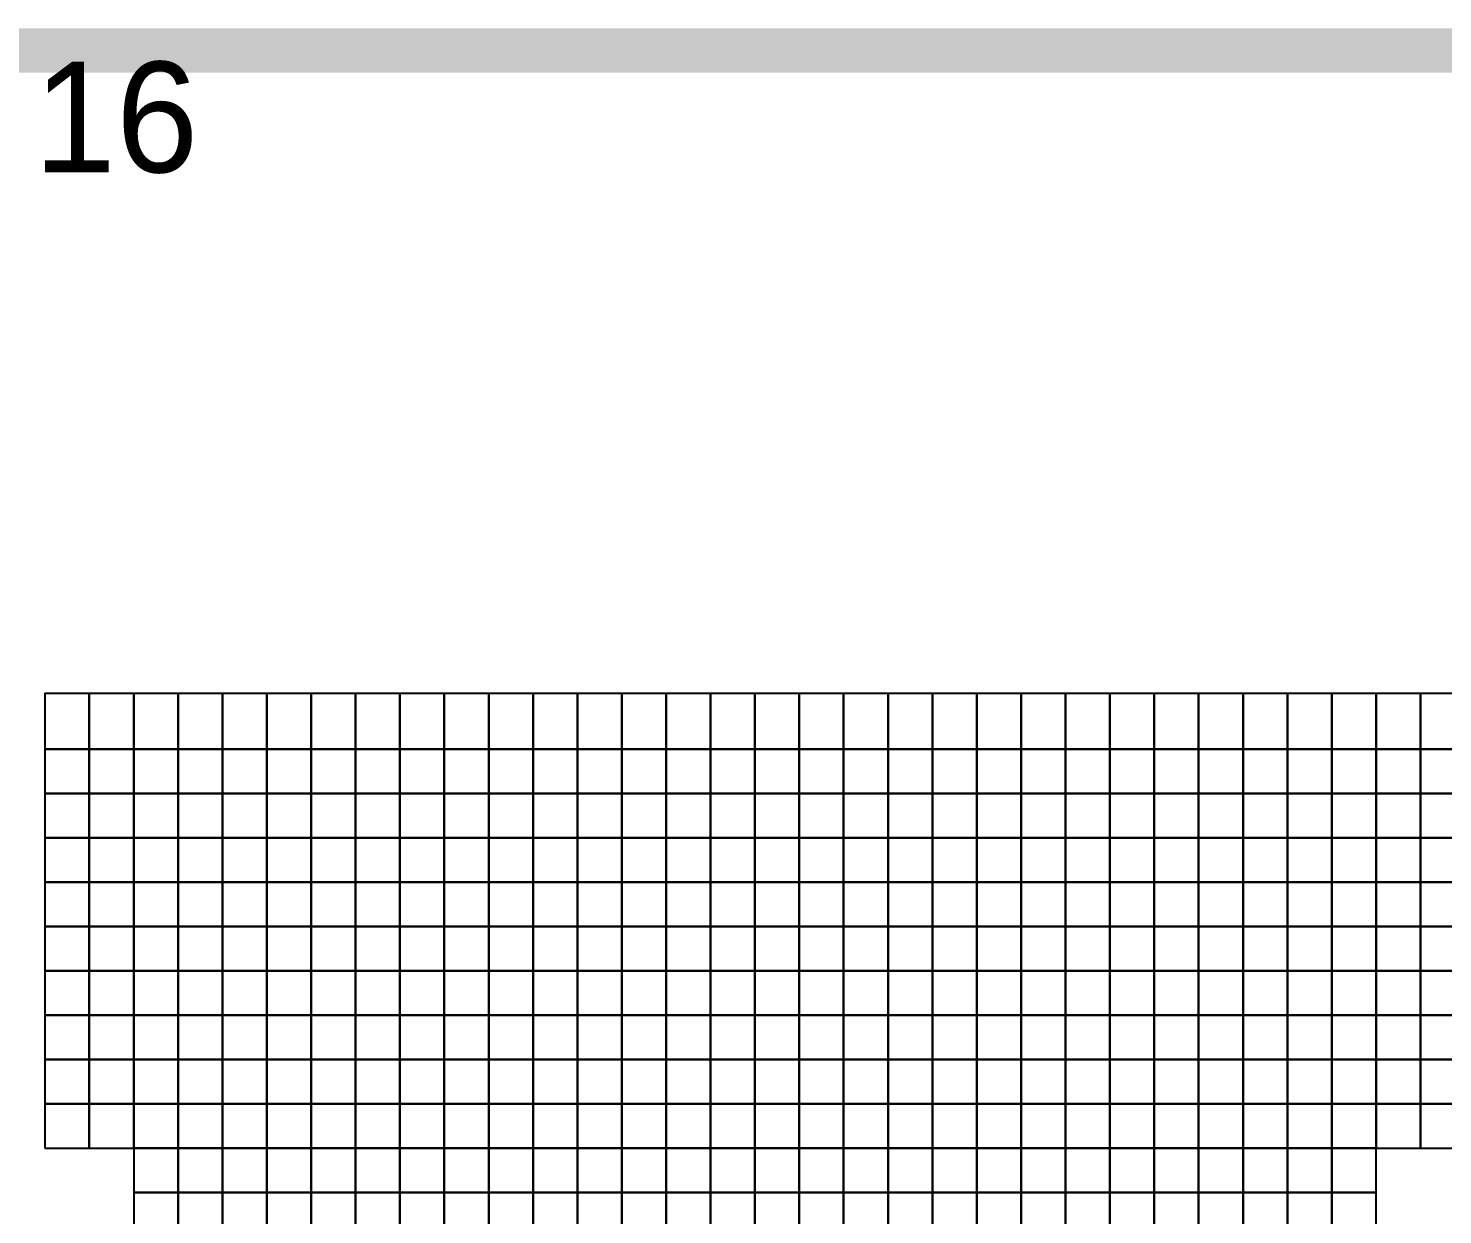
# Model space of a CAD drawing. Extents: x -2.8 to 74.5, y -0.2 to 18.4.
# Drawn here: x 36.2 to 42.57, y 11.9 to 17.25 of the extents above; entities that cross this region are included whole.
import ezdxf
from ezdxf.enums import TextEntityAlignment as Align

# ---------------------------------------------------------------- set-up
doc = ezdxf.new("R2010")
doc.units = 0
doc.header["$MEASUREMENT"] = 0
doc.layers.add('layer_elements', color=7, linetype='Continuous')
doc.layers.add('layer_result_palette', color=7, linetype='Continuous')

msp = doc.modelspace()

# ---------------------------------------------------------------- linework, layer by layer
at = {"layer": 'layer_elements', "color": 171, "true_color": 0x8080ff}
for points in [[(36.27, 14), (36.47, 14), (36.47, 14.25), (36.27, 14.25)], [(36.47, 14), (36.67, 14), (36.67, 14.25), (36.47, 14.25)], [(36.67, 14), (36.87, 14), (36.87, 14.25), (36.67, 14.25)], [(36.87, 14), (37.07, 14), (37.07, 14.25), (36.87, 14.25)], [(37.07, 14), (37.27, 14), (37.27, 14.25), (37.07, 14.25)], [(37.27, 14), (37.47, 14), (37.47, 14.25), (37.27, 14.25)], [(37.47, 14), (37.67, 14), (37.67, 14.25), (37.47, 14.25)], [(37.67, 14), (37.87, 14), (37.87, 14.25), (37.67, 14.25)], [(37.87, 14), (38.07, 14), (38.07, 14.25), (37.87, 14.25)], [(38.07, 14), (38.27, 14), (38.27, 14.25), (38.07, 14.25)], [(38.27, 14), (38.47, 14), (38.47, 14.25), (38.27, 14.25)], [(38.47, 14), (38.67, 14), (38.67, 14.25), (38.47, 14.25)], [(38.67, 14), (38.87, 14), (38.87, 14.25), (38.67, 14.25)], [(38.87, 14), (39.07, 14), (39.07, 14.25), (38.87, 14.25)], [(39.07, 14), (39.27, 14), (39.27, 14.25), (39.07, 14.25)], [(39.27, 14), (39.47, 14), (39.47, 14.25), (39.27, 14.25)], [(39.47, 14), (39.67, 14), (39.67, 14.25), (39.47, 14.25)], [(39.67, 14), (39.87, 14), (39.87, 14.25), (39.67, 14.25)], [(39.87, 14), (40.07, 14), (40.07, 14.25), (39.87, 14.25)], [(40.07, 14), (40.27, 14), (40.27, 14.25), (40.07, 14.25)], [(40.27, 14), (40.47, 14), (40.47, 14.25), (40.27, 14.25)], [(40.47, 14), (40.67, 14), (40.67, 14.25), (40.47, 14.25)], [(40.67, 14), (40.87, 14), (40.87, 14.25), (40.67, 14.25)], [(40.87, 14), (41.07, 14), (41.07, 14.25), (40.87, 14.25)], [(41.07, 14), (41.27, 14), (41.27, 14.25), (41.07, 14.25)], [(41.27, 14), (41.47, 14), (41.47, 14.25), (41.27, 14.25)], [(41.47, 14), (41.67, 14), (41.67, 14.25), (41.47, 14.25)], [(41.67, 14), (41.87, 14), (41.87, 14.25), (41.67, 14.25)], [(41.87, 14), (42.07, 14), (42.07, 14.25), (41.87, 14.25)], [(42.07, 14), (42.27, 14), (42.27, 14.25), (42.07, 14.25)], [(36.27, 13.8), (36.47, 13.8), (36.47, 14), (36.27, 14)], [(36.47, 13.8), (36.67, 13.8), (36.67, 14), (36.47, 14)], [(36.67, 13.8), (36.87, 13.8), (36.87, 14), (36.67, 14)], [(36.87, 13.8), (37.07, 13.8), (37.07, 14), (36.87, 14)], [(37.07, 13.8), (37.27, 13.8), (37.27, 14), (37.07, 14)], [(37.27, 13.8), (37.47, 13.8), (37.47, 14), (37.27, 14)], [(37.47, 13.8), (37.67, 13.8), (37.67, 14), (37.47, 14)], [(37.67, 13.8), (37.87, 13.8), (37.87, 14), (37.67, 14)], [(37.87, 13.8), (38.07, 13.8), (38.07, 14), (37.87, 14)], [(38.07, 13.8), (38.27, 13.8), (38.27, 14), (38.07, 14)], [(38.27, 13.8), (38.47, 13.8), (38.47, 14), (38.27, 14)], [(38.47, 13.8), (38.67, 13.8), (38.67, 14), (38.47, 14)], [(38.67, 13.8), (38.87, 13.8), (38.87, 14), (38.67, 14)], [(38.87, 13.8), (39.07, 13.8), (39.07, 14), (38.87, 14)], [(39.07, 13.8), (39.27, 13.8), (39.27, 14), (39.07, 14)], [(39.27, 13.8), (39.47, 13.8), (39.47, 14), (39.27, 14)], [(39.47, 13.8), (39.67, 13.8), (39.67, 14), (39.47, 14)], [(39.67, 13.8), (39.87, 13.8), (39.87, 14), (39.67, 14)], [(39.87, 13.8), (40.07, 13.8), (40.07, 14), (39.87, 14)], [(40.07, 13.8), (40.27, 13.8), (40.27, 14), (40.07, 14)], [(40.27, 13.8), (40.47, 13.8), (40.47, 14), (40.27, 14)], [(40.47, 13.8), (40.67, 13.8), (40.67, 14), (40.47, 14)], [(40.67, 13.8), (40.87, 13.8), (40.87, 14), (40.67, 14)], [(40.87, 13.8), (41.07, 13.8), (41.07, 14), (40.87, 14)], [(41.07, 13.8), (41.27, 13.8), (41.27, 14), (41.07, 14)], [(41.27, 13.8), (41.47, 13.8), (41.47, 14), (41.27, 14)], [(41.47, 13.8), (41.67, 13.8), (41.67, 14), (41.47, 14)], [(41.67, 13.8), (41.87, 13.8), (41.87, 14), (41.67, 14)], [(36.27, 13.6), (36.47, 13.6), (36.47, 13.8), (36.27, 13.8)], [(36.47, 13.6), (36.67, 13.6), (36.67, 13.8), (36.47, 13.8)], [(36.67, 13.6), (36.87, 13.6), (36.87, 13.8), (36.67, 13.8)], [(36.87, 13.6), (37.07, 13.6), (37.07, 13.8), (36.87, 13.8)], [(37.07, 13.6), (37.27, 13.6), (37.27, 13.8), (37.07, 13.8)], [(37.27, 13.6), (37.47, 13.6), (37.47, 13.8), (37.27, 13.8)], [(37.47, 13.6), (37.67, 13.6), (37.67, 13.8), (37.47, 13.8)], [(37.67, 13.6), (37.87, 13.6), (37.87, 13.8), (37.67, 13.8)], [(37.87, 13.6), (38.07, 13.6), (38.07, 13.8), (37.87, 13.8)], [(38.07, 13.6), (38.27, 13.6), (38.27, 13.8), (38.07, 13.8)], [(38.27, 13.6), (38.47, 13.6), (38.47, 13.8), (38.27, 13.8)], [(38.47, 13.6), (38.67, 13.6), (38.67, 13.8), (38.47, 13.8)], [(38.67, 13.6), (38.87, 13.6), (38.87, 13.8), (38.67, 13.8)], [(38.87, 13.6), (39.07, 13.6), (39.07, 13.8), (38.87, 13.8)], [(39.07, 13.6), (39.27, 13.6), (39.27, 13.8), (39.07, 13.8)], [(39.27, 13.6), (39.47, 13.6), (39.47, 13.8), (39.27, 13.8)], [(39.47, 13.6), (39.67, 13.6), (39.67, 13.8), (39.47, 13.8)], [(39.67, 13.6), (39.87, 13.6), (39.87, 13.8), (39.67, 13.8)], [(39.87, 13.6), (40.07, 13.6), (40.07, 13.8), (39.87, 13.8)], [(40.07, 13.6), (40.27, 13.6), (40.27, 13.8), (40.07, 13.8)], [(40.27, 13.6), (40.47, 13.6), (40.47, 13.8), (40.27, 13.8)], [(40.47, 13.6), (40.67, 13.6), (40.67, 13.8), (40.47, 13.8)], [(40.67, 13.6), (40.87, 13.6), (40.87, 13.8), (40.67, 13.8)], [(40.87, 13.6), (41.07, 13.6), (41.07, 13.8), (40.87, 13.8)], [(41.07, 13.6), (41.27, 13.6), (41.27, 13.8), (41.07, 13.8)], [(41.27, 13.6), (41.47, 13.6), (41.47, 13.8), (41.27, 13.8)], [(41.47, 13.6), (41.67, 13.6), (41.67, 13.8), (41.47, 13.8)], [(36.27, 13.4), (36.47, 13.4), (36.47, 13.6), (36.27, 13.6)], [(36.47, 13.4), (36.67, 13.4), (36.67, 13.6), (36.47, 13.6)], [(36.67, 13.4), (36.87, 13.4), (36.87, 13.6), (36.67, 13.6)], [(36.87, 13.4), (37.07, 13.4), (37.07, 13.6), (36.87, 13.6)], [(37.07, 13.4), (37.27, 13.4), (37.27, 13.6), (37.07, 13.6)], [(37.27, 13.4), (37.47, 13.4), (37.47, 13.6), (37.27, 13.6)], [(37.47, 13.4), (37.67, 13.4), (37.67, 13.6), (37.47, 13.6)], [(37.67, 13.4), (37.87, 13.4), (37.87, 13.6), (37.67, 13.6)], [(37.87, 13.4), (38.07, 13.4), (38.07, 13.6), (37.87, 13.6)], [(38.07, 13.4), (38.27, 13.4), (38.27, 13.6), (38.07, 13.6)], [(38.27, 13.4), (38.47, 13.4), (38.47, 13.6), (38.27, 13.6)], [(38.47, 13.4), (38.67, 13.4), (38.67, 13.6), (38.47, 13.6)], [(38.67, 13.4), (38.87, 13.4), (38.87, 13.6), (38.67, 13.6)], [(38.87, 13.4), (39.07, 13.4), (39.07, 13.6), (38.87, 13.6)], [(39.07, 13.4), (39.27, 13.4), (39.27, 13.6), (39.07, 13.6)], [(39.27, 13.4), (39.47, 13.4), (39.47, 13.6), (39.27, 13.6)], [(39.47, 13.4), (39.67, 13.4), (39.67, 13.6), (39.47, 13.6)], [(39.67, 13.4), (39.87, 13.4), (39.87, 13.6), (39.67, 13.6)], [(39.87, 13.4), (40.07, 13.4), (40.07, 13.6), (39.87, 13.6)], [(40.07, 13.4), (40.27, 13.4), (40.27, 13.6), (40.07, 13.6)], [(40.27, 13.4), (40.47, 13.4), (40.47, 13.6), (40.27, 13.6)], [(40.47, 13.4), (40.67, 13.4), (40.67, 13.6), (40.47, 13.6)], [(40.67, 13.4), (40.87, 13.4), (40.87, 13.6), (40.67, 13.6)], [(40.87, 13.4), (41.07, 13.4), (41.07, 13.6), (40.87, 13.6)], [(41.07, 13.4), (41.27, 13.4), (41.27, 13.6), (41.07, 13.6)], [(41.27, 13.4), (41.47, 13.4), (41.47, 13.6), (41.27, 13.6)], [(41.47, 13.4), (41.67, 13.4), (41.67, 13.6), (41.47, 13.6)], [(36.27, 13.2), (36.47, 13.2), (36.47, 13.4), (36.27, 13.4)], [(36.47, 13.2), (36.67, 13.2), (36.67, 13.4), (36.47, 13.4)], [(36.67, 13.2), (36.87, 13.2), (36.87, 13.4), (36.67, 13.4)], [(36.87, 13.2), (37.07, 13.2), (37.07, 13.4), (36.87, 13.4)], [(37.07, 13.2), (37.27, 13.2), (37.27, 13.4), (37.07, 13.4)], [(37.27, 13.2), (37.47, 13.2), (37.47, 13.4), (37.27, 13.4)], [(37.47, 13.2), (37.67, 13.2), (37.67, 13.4), (37.47, 13.4)], [(37.67, 13.2), (37.87, 13.2), (37.87, 13.4), (37.67, 13.4)], [(37.87, 13.2), (38.07, 13.2), (38.07, 13.4), (37.87, 13.4)], [(38.07, 13.2), (38.27, 13.2), (38.27, 13.4), (38.07, 13.4)], [(38.27, 13.2), (38.47, 13.2), (38.47, 13.4), (38.27, 13.4)], [(38.47, 13.2), (38.67, 13.2), (38.67, 13.4), (38.47, 13.4)], [(38.67, 13.2), (38.87, 13.2), (38.87, 13.4), (38.67, 13.4)], [(38.87, 13.2), (39.07, 13.2), (39.07, 13.4), (38.87, 13.4)], [(39.07, 13.2), (39.27, 13.2), (39.27, 13.4), (39.07, 13.4)], [(39.27, 13.2), (39.47, 13.2), (39.47, 13.4), (39.27, 13.4)], [(39.47, 13.2), (39.67, 13.2), (39.67, 13.4), (39.47, 13.4)], [(39.67, 13.2), (39.87, 13.2), (39.87, 13.4), (39.67, 13.4)], [(39.87, 13.2), (40.07, 13.2), (40.07, 13.4), (39.87, 13.4)], [(40.07, 13.2), (40.27, 13.2), (40.27, 13.4), (40.07, 13.4)], [(40.27, 13.2), (40.47, 13.2), (40.47, 13.4), (40.27, 13.4)], [(40.47, 13.2), (40.67, 13.2), (40.67, 13.4), (40.47, 13.4)], [(40.67, 13.2), (40.87, 13.2), (40.87, 13.4), (40.67, 13.4)], [(40.87, 13.2), (41.07, 13.2), (41.07, 13.4), (40.87, 13.4)], [(41.07, 13.2), (41.27, 13.2), (41.27, 13.4), (41.07, 13.4)], [(41.27, 13.2), (41.47, 13.2), (41.47, 13.4), (41.27, 13.4)], [(37.27, 13), (37.47, 13), (37.47, 13.2), (37.27, 13.2)], [(37.47, 13), (37.67, 13), (37.67, 13.2), (37.47, 13.2)], [(37.67, 13), (37.87, 13), (37.87, 13.2), (37.67, 13.2)], [(37.87, 13), (38.07, 13), (38.07, 13.2), (37.87, 13.2)], [(38.07, 13), (38.27, 13), (38.27, 13.2), (38.07, 13.2)], [(38.27, 13), (38.47, 13), (38.47, 13.2), (38.27, 13.2)], [(38.47, 13), (38.67, 13), (38.67, 13.2), (38.47, 13.2)], [(38.67, 13), (38.87, 13), (38.87, 13.2), (38.67, 13.2)], [(38.87, 13), (39.07, 13), (39.07, 13.2), (38.87, 13.2)], [(39.07, 13), (39.27, 13), (39.27, 13.2), (39.07, 13.2)], [(39.27, 13), (39.47, 13), (39.47, 13.2), (39.27, 13.2)], [(39.47, 13), (39.67, 13), (39.67, 13.2), (39.47, 13.2)], [(39.67, 13), (39.87, 13), (39.87, 13.2), (39.67, 13.2)], [(39.87, 13), (40.07, 13), (40.07, 13.2), (39.87, 13.2)], [(40.07, 13), (40.27, 13), (40.27, 13.2), (40.07, 13.2)], [(40.27, 13), (40.47, 13), (40.47, 13.2), (40.27, 13.2)], [(40.47, 13), (40.67, 13), (40.67, 13.2), (40.47, 13.2)], [(40.67, 13), (40.87, 13), (40.87, 13.2), (40.67, 13.2)], [(40.87, 13), (41.07, 13), (41.07, 13.2), (40.87, 13.2)], [(41.07, 13), (41.27, 13), (41.27, 13.2), (41.07, 13.2)], [(41.27, 13), (41.47, 13), (41.47, 13.2), (41.27, 13.2)], [(37.47, 12.8), (37.67, 12.8), (37.67, 13), (37.47, 13)], [(37.67, 12.8), (37.87, 12.8), (37.87, 13), (37.67, 13)], [(37.87, 12.8), (38.07, 12.8), (38.07, 13), (37.87, 13)], [(38.07, 12.8), (38.27, 12.8), (38.27, 13), (38.07, 13)], [(38.27, 12.8), (38.47, 12.8), (38.47, 13), (38.27, 13)], [(38.47, 12.8), (38.67, 12.8), (38.67, 13), (38.47, 13)], [(38.67, 12.8), (38.87, 12.8), (38.87, 13), (38.67, 13)], [(38.87, 12.8), (39.07, 12.8), (39.07, 13), (38.87, 13)], [(39.07, 12.8), (39.27, 12.8), (39.27, 13), (39.07, 13)], [(39.27, 12.8), (39.47, 12.8), (39.47, 13), (39.27, 13)], [(39.47, 12.8), (39.67, 12.8), (39.67, 13), (39.47, 13)], [(39.67, 12.8), (39.87, 12.8), (39.87, 13), (39.67, 13)], [(39.87, 12.8), (40.07, 12.8), (40.07, 13), (39.87, 13)], [(40.07, 12.8), (40.27, 12.8), (40.27, 13), (40.07, 13)], [(40.27, 12.8), (40.47, 12.8), (40.47, 13), (40.27, 13)], [(40.47, 12.8), (40.67, 12.8), (40.67, 13), (40.47, 13)], [(40.67, 12.8), (40.87, 12.8), (40.87, 13), (40.67, 13)], [(40.87, 12.8), (41.07, 12.8), (41.07, 13), (40.87, 13)], [(41.07, 12.8), (41.27, 12.8), (41.27, 13), (41.07, 13)], [(41.27, 12.8), (41.47, 12.8), (41.47, 13), (41.27, 13)], [(37.47, 12.6), (37.67, 12.6), (37.67, 12.8), (37.47, 12.8)], [(37.67, 12.6), (37.87, 12.6), (37.87, 12.8), (37.67, 12.8)], [(37.87, 12.6), (38.07, 12.6), (38.07, 12.8), (37.87, 12.8)], [(38.07, 12.6), (38.27, 12.6), (38.27, 12.8), (38.07, 12.8)], [(38.27, 12.6), (38.47, 12.6), (38.47, 12.8), (38.27, 12.8)], [(38.47, 12.6), (38.67, 12.6), (38.67, 12.8), (38.47, 12.8)], [(38.67, 12.6), (38.87, 12.6), (38.87, 12.8), (38.67, 12.8)], [(38.87, 12.6), (39.07, 12.6), (39.07, 12.8), (38.87, 12.8)], [(39.07, 12.6), (39.27, 12.6), (39.27, 12.8), (39.07, 12.8)], [(39.27, 12.6), (39.47, 12.6), (39.47, 12.8), (39.27, 12.8)], [(39.47, 12.6), (39.67, 12.6), (39.67, 12.8), (39.47, 12.8)], [(39.67, 12.6), (39.87, 12.6), (39.87, 12.8), (39.67, 12.8)], [(39.87, 12.6), (40.07, 12.6), (40.07, 12.8), (39.87, 12.8)], [(40.07, 12.6), (40.27, 12.6), (40.27, 12.8), (40.07, 12.8)], [(40.27, 12.6), (40.47, 12.6), (40.47, 12.8), (40.27, 12.8)], [(40.47, 12.6), (40.67, 12.6), (40.67, 12.8), (40.47, 12.8)], [(40.67, 12.6), (40.87, 12.6), (40.87, 12.8), (40.67, 12.8)], [(40.87, 12.6), (41.07, 12.6), (41.07, 12.8), (40.87, 12.8)], [(41.07, 12.6), (41.27, 12.6), (41.27, 12.8), (41.07, 12.8)], [(41.27, 12.6), (41.47, 12.6), (41.47, 12.8), (41.27, 12.8)], [(36.27, 12.4), (36.47, 12.4), (36.47, 12.6), (36.27, 12.6)], [(37.47, 12.4), (37.67, 12.4), (37.67, 12.6), (37.47, 12.6)], [(37.67, 12.4), (37.87, 12.4), (37.87, 12.6), (37.67, 12.6)], [(37.87, 12.4), (38.07, 12.4), (38.07, 12.6), (37.87, 12.6)], [(38.07, 12.4), (38.27, 12.4), (38.27, 12.6), (38.07, 12.6)], [(38.27, 12.4), (38.47, 12.4), (38.47, 12.6), (38.27, 12.6)], [(38.47, 12.4), (38.67, 12.4), (38.67, 12.6), (38.47, 12.6)], [(38.67, 12.4), (38.87, 12.4), (38.87, 12.6), (38.67, 12.6)], [(38.87, 12.4), (39.07, 12.4), (39.07, 12.6), (38.87, 12.6)], [(39.07, 12.4), (39.27, 12.4), (39.27, 12.6), (39.07, 12.6)], [(39.27, 12.4), (39.47, 12.4), (39.47, 12.6), (39.27, 12.6)], [(39.47, 12.4), (39.67, 12.4), (39.67, 12.6), (39.47, 12.6)], [(39.67, 12.4), (39.87, 12.4), (39.87, 12.6), (39.67, 12.6)], [(39.87, 12.4), (40.07, 12.4), (40.07, 12.6), (39.87, 12.6)], [(40.07, 12.4), (40.27, 12.4), (40.27, 12.6), (40.07, 12.6)], [(40.27, 12.4), (40.47, 12.4), (40.47, 12.6), (40.27, 12.6)], [(40.47, 12.4), (40.67, 12.4), (40.67, 12.6), (40.47, 12.6)], [(40.67, 12.4), (40.87, 12.4), (40.87, 12.6), (40.67, 12.6)], [(40.87, 12.4), (41.07, 12.4), (41.07, 12.6), (40.87, 12.6)], [(41.07, 12.4), (41.27, 12.4), (41.27, 12.6), (41.07, 12.6)], [(41.27, 12.4), (41.47, 12.4), (41.47, 12.6), (41.27, 12.6)], [(36.27, 12.2), (36.47, 12.2), (36.47, 12.4), (36.27, 12.4)], [(37.47, 12.2), (37.67, 12.2), (37.67, 12.4), (37.47, 12.4)], [(37.67, 12.2), (37.87, 12.2), (37.87, 12.4), (37.67, 12.4)], [(37.87, 12.2), (38.07, 12.2), (38.07, 12.4), (37.87, 12.4)], [(38.07, 12.2), (38.27, 12.2), (38.27, 12.4), (38.07, 12.4)], [(38.27, 12.2), (38.47, 12.2), (38.47, 12.4), (38.27, 12.4)], [(38.47, 12.2), (38.67, 12.2), (38.67, 12.4), (38.47, 12.4)], [(38.67, 12.2), (38.87, 12.2), (38.87, 12.4), (38.67, 12.4)], [(38.87, 12.2), (39.07, 12.2), (39.07, 12.4), (38.87, 12.4)], [(39.07, 12.2), (39.27, 12.2), (39.27, 12.4), (39.07, 12.4)], [(39.27, 12.2), (39.47, 12.2), (39.47, 12.4), (39.27, 12.4)], [(39.47, 12.2), (39.67, 12.2), (39.67, 12.4), (39.47, 12.4)], [(39.67, 12.2), (39.87, 12.2), (39.87, 12.4), (39.67, 12.4)], [(39.87, 12.2), (40.07, 12.2), (40.07, 12.4), (39.87, 12.4)], [(40.07, 12.2), (40.27, 12.2), (40.27, 12.4), (40.07, 12.4)], [(40.27, 12.2), (40.47, 12.2), (40.47, 12.4), (40.27, 12.4)], [(40.47, 12.2), (40.67, 12.2), (40.67, 12.4), (40.47, 12.4)], [(40.67, 12.2), (40.87, 12.2), (40.87, 12.4), (40.67, 12.4)], [(40.87, 12.2), (41.07, 12.2), (41.07, 12.4), (40.87, 12.4)], [(41.07, 12.2), (41.27, 12.2), (41.27, 12.4), (41.07, 12.4)], [(41.27, 12.2), (41.47, 12.2), (41.47, 12.4), (41.27, 12.4)], [(37.47, 12), (37.67, 12), (37.67, 12.2), (37.47, 12.2)], [(37.67, 12), (37.87, 12), (37.87, 12.2), (37.67, 12.2)], [(37.87, 12), (38.07, 12), (38.07, 12.2), (37.87, 12.2)], [(38.07, 12), (38.27, 12), (38.27, 12.2), (38.07, 12.2)], [(38.27, 12), (38.47, 12), (38.47, 12.2), (38.27, 12.2)], [(38.47, 12), (38.67, 12), (38.67, 12.2), (38.47, 12.2)], [(38.67, 12), (38.87, 12), (38.87, 12.2), (38.67, 12.2)], [(38.87, 12), (39.07, 12), (39.07, 12.2), (38.87, 12.2)], [(39.07, 12), (39.27, 12), (39.27, 12.2), (39.07, 12.2)], [(39.27, 12), (39.47, 12), (39.47, 12.2), (39.27, 12.2)], [(39.47, 12), (39.67, 12), (39.67, 12.2), (39.47, 12.2)], [(39.67, 12), (39.87, 12), (39.87, 12.2), (39.67, 12.2)], [(39.87, 12), (40.07, 12), (40.07, 12.2), (39.87, 12.2)], [(40.07, 12), (40.27, 12), (40.27, 12.2), (40.07, 12.2)], [(40.27, 12), (40.47, 12), (40.47, 12.2), (40.27, 12.2)], [(40.47, 12), (40.67, 12), (40.67, 12.2), (40.47, 12.2)], [(40.67, 12), (40.87, 12), (40.87, 12.2), (40.67, 12.2)], [(40.87, 12), (41.07, 12), (41.07, 12.2), (40.87, 12.2)], [(41.07, 12), (41.27, 12), (41.27, 12.2), (41.07, 12.2)], [(37.47, 11.8), (37.67, 11.8), (37.67, 12), (37.47, 12)], [(37.67, 11.8), (37.87, 11.8), (37.87, 12), (37.67, 12)], [(37.87, 11.8), (38.07, 11.8), (38.07, 12), (37.87, 12)], [(38.07, 11.8), (38.27, 11.8), (38.27, 12), (38.07, 12)], [(38.27, 11.8), (38.47, 11.8), (38.47, 12), (38.27, 12)], [(38.47, 11.8), (38.67, 11.8), (38.67, 12), (38.47, 12)], [(38.67, 11.8), (38.87, 11.8), (38.87, 12), (38.67, 12)], [(38.87, 11.8), (39.07, 11.8), (39.07, 12), (38.87, 12)], [(39.07, 11.8), (39.27, 11.8), (39.27, 12), (39.07, 12)], [(39.27, 11.8), (39.47, 11.8), (39.47, 12), (39.27, 12)], [(39.47, 11.8), (39.67, 11.8), (39.67, 12), (39.47, 12)], [(39.67, 11.8), (39.87, 11.8), (39.87, 12), (39.67, 12)], [(39.87, 11.8), (40.07, 11.8), (40.07, 12), (39.87, 12)], [(40.07, 11.8), (40.27, 11.8), (40.27, 12), (40.07, 12)], [(40.27, 11.8), (40.47, 11.8), (40.47, 12), (40.27, 12)], [(40.47, 11.8), (40.67, 11.8), (40.67, 12), (40.47, 12)], [(40.67, 11.8), (40.87, 11.8), (40.87, 12), (40.67, 12)], [(40.87, 11.8), (41.07, 11.8), (41.07, 12), (40.87, 12)], [(41.07, 11.8), (41.27, 11.8), (41.27, 12), (41.07, 12)]]:
    msp.add_3dface(points, dxfattribs=at)
at = {"layer": 'layer_elements', "color": 51, "true_color": 0xffff73}
for points in [[(42.27, 14), (42.47, 14), (42.47, 14.25), (42.27, 14.25)], [(42.47, 14), (42.67, 14), (42.67, 14.25), (42.47, 14.25)], [(41.87, 13.8), (42.07, 13.8), (42.07, 14), (41.87, 14)], [(42.07, 13.8), (42.27, 13.8), (42.27, 14), (42.07, 14)], [(42.27, 13.8), (42.47, 13.8), (42.47, 14), (42.27, 14)], [(42.47, 13.8), (42.67, 13.8), (42.67, 14), (42.47, 14)], [(41.67, 13.6), (41.87, 13.6), (41.87, 13.8), (41.67, 13.8)], [(41.87, 13.6), (42.07, 13.6), (42.07, 13.8), (41.87, 13.8)], [(42.07, 13.6), (42.27, 13.6), (42.27, 13.8), (42.07, 13.8)], [(42.27, 13.6), (42.47, 13.6), (42.47, 13.8), (42.27, 13.8)], [(42.47, 13.6), (42.67, 13.6), (42.67, 13.8), (42.47, 13.8)], [(41.67, 13.4), (41.87, 13.4), (41.87, 13.6), (41.67, 13.6)], [(41.87, 13.4), (42.07, 13.4), (42.07, 13.6), (41.87, 13.6)], [(42.07, 13.4), (42.27, 13.4), (42.27, 13.6), (42.07, 13.6)], [(42.27, 13.4), (42.47, 13.4), (42.47, 13.6), (42.27, 13.6)], [(42.47, 13.4), (42.67, 13.4), (42.67, 13.6), (42.47, 13.6)], [(41.47, 13.2), (41.67, 13.2), (41.67, 13.4), (41.47, 13.4)], [(41.67, 13.2), (41.87, 13.2), (41.87, 13.4), (41.67, 13.4)], [(41.87, 13.2), (42.07, 13.2), (42.07, 13.4), (41.87, 13.4)], [(42.47, 13.2), (42.67, 13.2), (42.67, 13.4), (42.47, 13.4)], [(36.27, 13), (36.47, 13), (36.47, 13.2), (36.27, 13.2)], [(36.47, 13), (36.67, 13), (36.67, 13.2), (36.47, 13.2)], [(36.67, 13), (36.87, 13), (36.87, 13.2), (36.67, 13.2)], [(36.87, 13), (37.07, 13), (37.07, 13.2), (36.87, 13.2)], [(37.07, 13), (37.27, 13), (37.27, 13.2), (37.07, 13.2)], [(41.47, 13), (41.67, 13), (41.67, 13.2), (41.47, 13.2)], [(41.67, 13), (41.87, 13), (41.87, 13.2), (41.67, 13.2)], [(36.27, 12.8), (36.47, 12.8), (36.47, 13), (36.27, 13)], [(36.47, 12.8), (36.67, 12.8), (36.67, 13), (36.47, 13)], [(37.07, 12.8), (37.27, 12.8), (37.27, 13), (37.07, 13)], [(37.27, 12.8), (37.47, 12.8), (37.47, 13), (37.27, 13)], [(41.47, 12.8), (41.67, 12.8), (41.67, 13), (41.47, 13)], [(36.27, 12.6), (36.47, 12.6), (36.47, 12.8), (36.27, 12.8)], [(37.27, 12.6), (37.47, 12.6), (37.47, 12.8), (37.27, 12.8)], [(41.47, 12.6), (41.67, 12.6), (41.67, 12.8), (41.47, 12.8)], [(36.47, 12.4), (36.67, 12.4), (36.67, 12.6), (36.47, 12.6)], [(37.27, 12.4), (37.47, 12.4), (37.47, 12.6), (37.27, 12.6)], [(41.47, 12.4), (41.67, 12.4), (41.67, 12.6), (41.47, 12.6)], [(42.47, 12.4, 0), (42.67, 12.4), (42.67, 12.6), (42.47, 12.6)], [(37.27, 12.2), (37.47, 12.2), (37.47, 12.4), (37.27, 12.4)], [(41.47, 12.2), (41.67, 12.2), (41.67, 12.4), (41.47, 12.4)], [(36.67, 12), (36.87, 12), (36.87, 12.2), (36.67, 12.2)], [(37.27, 12), (37.47, 12), (37.47, 12.2), (37.27, 12.2)], [(41.27, 12), (41.47, 12), (41.47, 12.2), (41.27, 12.2)], [(41.47, 12), (41.67, 12), (41.67, 12.2), (41.47, 12.2)], [(42.07, 12, 0), (42.27, 12), (42.27, 12.2), (42.07, 12.2, 0)], [(36.67, 11.8), (36.87, 11.8), (36.87, 12), (36.67, 12)], [(37.27, 11.8), (37.47, 11.8), (37.47, 12), (37.27, 12)], [(41.27, 11.8), (41.47, 11.8), (41.47, 12), (41.27, 12)], [(41.47, 11.8), (41.67, 11.8), (41.67, 12), (41.47, 12)], [(42.07, 11.8, 0), (42.27, 11.8), (42.27, 12), (42.07, 12, 0)]]:
    msp.add_3dface(points, dxfattribs=at)
at = {"layer": 'layer_elements', "color": 40, "true_color": 0xffdc37}
for points in [[(42.07, 13.2), (42.27, 13.2), (42.27, 13.4), (42.07, 13.4)], [(42.27, 13.2), (42.47, 13.2), (42.47, 13.4), (42.27, 13.4)], [(41.87, 13), (42.07, 13), (42.07, 13.2), (41.87, 13.2)], [(42.07, 13), (42.27, 13), (42.27, 13.2), (42.07, 13.2)], [(42.27, 13), (42.47, 13), (42.47, 13.2), (42.27, 13.2)], [(42.47, 13), (42.67, 13), (42.67, 13.2), (42.47, 13.2)], [(36.67, 12.8), (36.87, 12.8), (36.87, 13), (36.67, 13)], [(36.87, 12.8), (37.07, 12.8), (37.07, 13), (36.87, 13)], [(41.67, 12.8), (41.87, 12.8), (41.87, 13), (41.67, 13)], [(41.87, 12.8), (42.07, 12.8), (42.07, 13), (41.87, 13)], [(42.07, 12.8), (42.27, 12.8), (42.27, 13), (42.07, 13)], [(42.27, 12.8), (42.47, 12.8), (42.47, 13), (42.27, 13)], [(42.47, 12.8), (42.67, 12.8), (42.67, 13), (42.47, 13)], [(36.47, 12.6), (36.67, 12.6), (36.67, 12.8), (36.47, 12.8)], [(37.07, 12.6), (37.27, 12.6), (37.27, 12.8), (37.07, 12.8)], [(41.67, 12.6), (41.87, 12.6), (41.87, 12.8), (41.67, 12.8)], [(42.27, 12.6), (42.47, 12.6), (42.47, 12.8), (42.27, 12.8)], [(42.47, 12.6), (42.67, 12.6), (42.67, 12.8), (42.47, 12.8)], [(37.07, 12.4), (37.27, 12.4), (37.27, 12.6), (37.07, 12.6)], [(41.67, 12.4), (41.87, 12.4), (41.87, 12.6), (41.67, 12.6)], [(42.27, 12.4), (42.47, 12.4, 0), (42.47, 12.6), (42.27, 12.6)], [(36.47, 12.2), (36.67, 12.2), (36.67, 12.4), (36.47, 12.4)], [(37.07, 12.2), (37.27, 12.2), (37.27, 12.4), (37.07, 12.4)], [(41.67, 12.2), (41.87, 12.2), (41.87, 12.4), (41.67, 12.4)], [(42.27, 12.2), (42.47, 12.2), (42.47, 12.4, 0), (42.27, 12.4)], [(42.47, 12.2), (42.67, 12.2), (42.67, 12.4), (42.47, 12.4, 0)], [(36.87, 12), (37.07, 12), (37.07, 12.2), (36.87, 12.2)], [(37.07, 12), (37.27, 12), (37.27, 12.2), (37.07, 12.2)], [(41.67, 12), (41.87, 12), (41.87, 12.2), (41.67, 12.2)], [(41.87, 12), (42.07, 12, 0), (42.07, 12.2, 0), (41.87, 12.2)], [(36.87, 11.8), (37.07, 11.8), (37.07, 12), (36.87, 12)], [(37.07, 11.8), (37.27, 11.8), (37.27, 12), (37.07, 12)], [(41.67, 11.8), (41.87, 11.8), (41.87, 12), (41.67, 12)], [(41.87, 11.8), (42.07, 11.8, 0), (42.07, 12, 0), (41.87, 12)]]:
    msp.add_3dface(points, dxfattribs=at)
at = {"layer": 'layer_elements', "color": 40, "true_color": 0xffa41c}
for points in [[(36.67, 12.6), (36.87, 12.6), (36.87, 12.8), (36.67, 12.8)], [(36.87, 12.6), (37.07, 12.6), (37.07, 12.8), (36.87, 12.8)], [(41.87, 12.6), (42.07, 12.6), (42.07, 12.8), (41.87, 12.8)], [(42.07, 12.6), (42.27, 12.6), (42.27, 12.8), (42.07, 12.8)]]:
    msp.add_3dface(points, dxfattribs=at)
at = {"layer": 'layer_elements', "color": 30, "true_color": 0xff6600}
for points in [[(36.67, 12.4), (36.87, 12.4), (36.87, 12.6), (36.67, 12.6)], [(36.87, 12.4), (37.07, 12.4), (37.07, 12.6), (36.87, 12.6)], [(41.87, 12.4), (42.07, 12.4), (42.07, 12.6), (41.87, 12.6)], [(42.07, 12.4), (42.27, 12.4), (42.27, 12.6), (42.07, 12.6)], [(36.67, 12.2), (36.87, 12.2), (36.87, 12.4), (36.67, 12.4)], [(36.87, 12.2), (37.07, 12.2), (37.07, 12.4), (36.87, 12.4)], [(41.87, 12.2), (42.07, 12.2, 0), (42.07, 12.4), (41.87, 12.4)], [(42.07, 12.2, 0), (42.27, 12.2), (42.27, 12.4), (42.07, 12.4)]]:
    msp.add_3dface(points, dxfattribs=at)
at = {"layer": 'layer_result_palette', "color": 40, "true_color": 0xffdc37}
msp.add_solid([(23.6867, 17.05), (36.22, 17.05), (23.6867, 17.25), (36.22, 17.25)], dxfattribs=at)
at = {"layer": 'layer_result_palette', "color": 40, "true_color": 0xffa41c}
msp.add_solid([(36.22, 17.05), (48.7533, 17.05), (36.22, 17.25), (48.7533, 17.25)], dxfattribs=at)

# ---------------------------------------------------------------- texts
at = {"layer": 'layer_result_palette'}
msp.add_text('    16', height=0.49863, dxfattribs=at).set_placement((36.22, 16.85), align=Align.MIDDLE)

doc.saveas('drawing.dxf')
